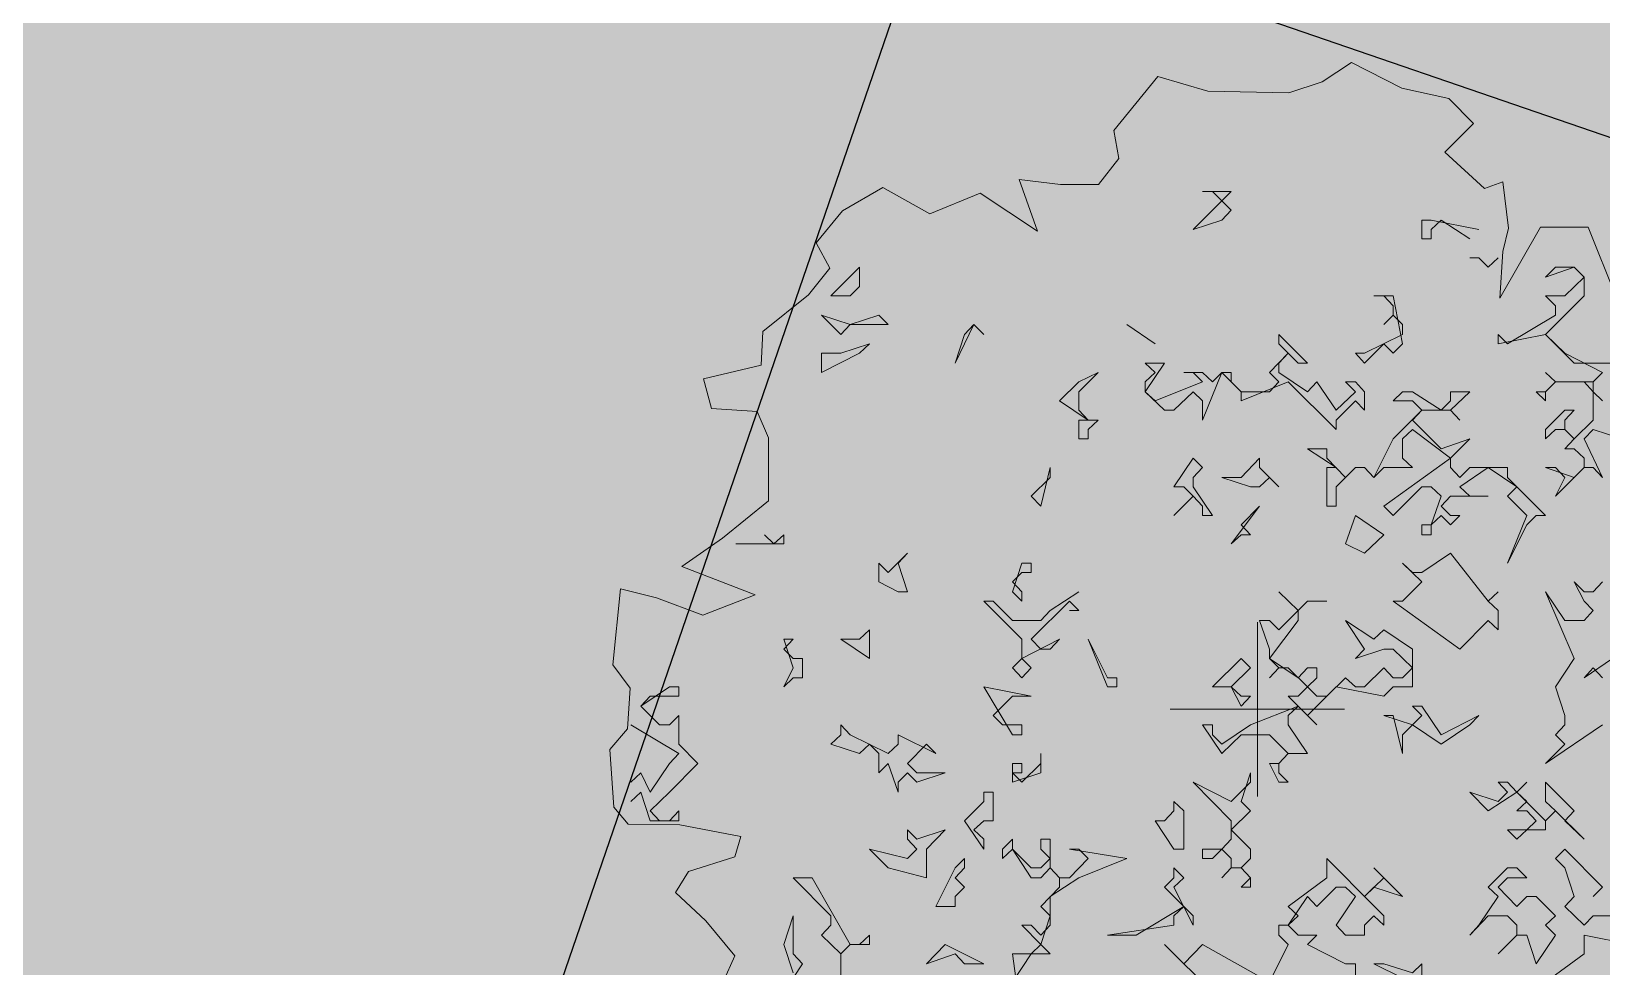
# Model space of a CAD drawing. Header units: millimetres. Extents: x 3866 to 35600, y -8896 to 9491.
# Drawn here: x 33132.063 to 33134.577, y -6696.975 to -6695.479 of the extents above; entities that cross this region are included whole.
import ezdxf

# ---------------------------------------------------------------- set-up
doc = ezdxf.new("R2010")
doc.units = ezdxf.units.MM
for name, color, linetype in [('благоустрый', 7, 'Continuous'), ('ВДМ', 7, 'Continuous'), ('КУЩІ', 108, 'Continuous'), ('майданчики заливка', 7, 'Continuous')]:
    doc.layers.add(name, color=color, linetype=linetype)
doc.layers.add('Интерьер - Мебель_Ном_пера__4', color=7, linetype='Continuous', lineweight=20, true_color=0x029e21)

# ---------------------------------------------------------------- blocks, each defined once
blk = doc.blocks.new('Дерево лиственное 02 11_24')
at = {"layer": 'Интерьер - Мебель_Ном_пера__4', "linetype": 'Continuous'}
for p, q in [((792, 7677), (1152, 7917)), ((1152, 7917), (1771, 7603)), ((-1757, 7082), (-1218, 7742)), ((-1218, 7742), (-606, 7566)), ((-606, 7566), (385, 7545)), ((385, 7545), (792, 7677)), ((1771, 7603), (2344, 7476)), ((2344, 7476), (2648, 7169)), ((2648, 7169), (2296, 6819)), ((-1697, 6741), (-1757, 7082)), ((-1946, 6421), (-1697, 6741)), ((2296, 6819), (2782, 6373)), ((-5080, 6100), (-4587, 6385)), ((-4587, 6385), (-4012, 6065)), ((-2694, 5851), (-2918, 6485)), ((-2918, 6485), (-2409, 6421)), ((-2409, 6421), (-1946, 6421)), ((2782, 6373), (3004, 6456)), ((3004, 6456), (3075, 5887)), ((-4012, 6065), (-3393, 6317)), ((-3393, 6317), (-2694, 5851)), ((-436, 6223), (-786, 5873)), ((-322, 6337), (-672, 6337)), ((-672, 6337), (-550, 6337)), ((-550, 6337), (-436, 6223)), ((-436, 6223), (-322, 6337)), ((-322, 6109), (-436, 6223)), ((-5401, 5709), (-5080, 6100)), ((-786, 5873), (-436, 5987)), ((-436, 5987), (-322, 6109)), ((2128, 5987), (2014, 5987)), ((2014, 5987), (2014, 5759)), ((2714, 5873), (2128, 5987)), ((2128, 5873), (2250, 5987)), ((2250, 5987), (2600, 5759)), ((2128, 5759), (2128, 5873)), ((2968, 5032), (3467, 5899)), ((3075, 5887), (3004, 5602)), ((3467, 5899), (4052, 5899)), ((4052, 5899), (4398, 5034)), ((-5236, 5397), (-5401, 5709)), ((2014, 5759), (2128, 5759)), ((3004, 5602), (2968, 5032)), ((-5495, 5071), (-5236, 5397)), ((-4872, 5409), (-5222, 5059)), ((-4872, 5173), (-4872, 5409)), ((2714, 5523), (2600, 5523)), ((2828, 5409), (2714, 5523)), ((2950, 5523), (2828, 5409)), ((3650, 5409), (3528, 5287)), ((3528, 5287), (3878, 5409)), ((3878, 5409), (3650, 5409)), ((4000, 5287), (3878, 5409)), ((3878, 5409), (4000, 5287)), ((4000, 5287), (3764, 5059)), ((4000, 5059), (4000, 5287)), ((-6057, 4624), (-5495, 5071)), ((-5222, 5059), (-4986, 5059)), ((-4986, 5059), (-4872, 5173)), ((1664, 5059), (1428, 5059)), ((1428, 5059), (1550, 5059)), ((1550, 5059), (1664, 4937)), ((1778, 4473), (1664, 5059)), ((3764, 5059), (3528, 5059)), ((3528, 5059), (3650, 4937)), ((3650, 4709), (4000, 5059)), ((-4986, 4709), (-5336, 4823)), ((-5336, 4823), (-5100, 4587)), ((-4636, 4823), (-4986, 4709)), ((-4522, 4709), (-4636, 4823)), ((1664, 4823), (1550, 4709)), ((1550, 4709), (1664, 4823)), ((1664, 4937), (1664, 4823)), ((1664, 4823), (1778, 4709)), ((3650, 4823), (3064, 4473)), ((3650, 4937), (3650, 4823)), ((-6077, 4213), (-6057, 4624)), ((-5100, 4587), (-4986, 4709)), ((-4986, 4709), (-4522, 4709)), ((-3472, 4709), (-3700, 4237)), ((-3586, 4587), (-3472, 4709)), ((-3472, 4709), (-3350, 4587)), ((-3350, 4587), (-3472, 4709)), ((-1600, 4709), (-1250, 4473)), ((-1250, 4473), (-1600, 4709)), ((1778, 4709), (1778, 4587)), ((3528, 4587), (3650, 4709)), ((-4750, 4473), (-5100, 4359)), ((-4872, 4359), (-4750, 4473)), ((-3700, 4237), (-3586, 4587)), ((614, 4237), (264, 4587)), ((264, 4587), (264, 4473)), ((264, 4473), (378, 4359)), ((1778, 4587), (1314, 4359)), ((1314, 4237), (1550, 4473)), ((1550, 4473), (1664, 4359)), ((1664, 4359), (1778, 4473)), ((3064, 4473), (2950, 4587)), ((2950, 4587), (2950, 4473)), ((2950, 4473), (3528, 4587)), ((3878, 4237), (3528, 4587)), ((3528, 4587), (3764, 4359)), ((-5100, 4359), (-5336, 4359)), ((-5336, 4359), (-5336, 4123)), ((-5336, 4123), (-4872, 4359)), ((-1372, 3887), (-1136, 4237)), ((-1136, 4237), (-1372, 4237)), ((-1372, 4237), (-1250, 4123)), ((378, 4359), (150, 4123)), ((264, 4237), (378, 4359)), ((264, 4123), (264, 4237)), ((378, 4359), (500, 4237)), ((500, 4237), (614, 4237)), ((1314, 4359), (1200, 4359)), ((1200, 4359), (1314, 4237)), ((3764, 4359), (4228, 4123)), ((4350, 4237), (3878, 4237)), ((-6783, 4046), (-6077, 4213)), ((-6683, 3679), (-6783, 4046)), ((-2186, 3887), (-1950, 4123)), ((-1950, 4123), (-2186, 4009)), ((-1250, 4123), (-1372, 4009)), ((-672, 4123), (-900, 4123)), ((-900, 4123), (-786, 4123)), ((-786, 4123), (-672, 4009)), ((-550, 4009), (-672, 4123)), ((-672, 3537), (-436, 4123)), ((-436, 4123), (-550, 4009)), ((-322, 4123), (-436, 4123)), ((-436, 4123), (-200, 3887)), ((-322, 4009), (-322, 4123)), ((150, 4123), (264, 4009)), ((614, 3887), (264, 4123)), ((3650, 4009), (3528, 4123)), ((3528, 4123), (3650, 4009)), ((4114, 4009), (4228, 4123)), ((4228, 4123), (4114, 4009)), ((-2186, 4009), (-2422, 3773)), ((-2186, 3659), (-2186, 3887)), ((-1372, 4009), (-1372, 3887)), ((-1250, 3773), (-1372, 3887)), ((-1372, 3887), (-1136, 3659)), ((-672, 4009), (-1250, 3773)), ((-1022, 3659), (-786, 3887)), ((-786, 3887), (-672, 3773)), ((-200, 3887), (-322, 4009)), ((-200, 3773), (378, 4009)), ((150, 3887), (-200, 3887)), ((-200, 3887), (-200, 3773)), ((264, 4009), (150, 3887)), ((378, 4009), (964, 3423)), ((728, 4009), (614, 3887)), ((964, 3659), (728, 4009)), ((1200, 3887), (964, 3659)), ((1200, 4009), (1078, 4009)), ((1078, 4009), (1200, 3887)), ((1314, 3887), (1200, 4009)), ((1314, 3659), (1314, 3887)), ((1778, 3887), (1664, 3773)), ((1900, 3887), (1778, 3887)), ((2250, 3659), (1900, 3887)), ((2364, 3659), (2600, 3887)), ((2600, 3887), (2364, 3887)), ((2364, 3887), (2364, 3773)), ((3528, 3887), (3414, 3887)), ((3414, 3887), (3528, 3773)), ((3650, 4009), (3528, 3887)), ((3528, 3887), (3650, 4009)), ((3528, 3773), (3528, 3887)), ((4114, 4009), (3650, 4009)), ((3650, 4009), (4000, 4009)), ((4000, 4009), (4114, 3887)), ((4114, 3887), (4114, 4009)), ((4228, 3773), (4114, 3887)), ((4114, 3887), (4114, 3537)), ((-6127, 3643), (-6683, 3679)), ((-2422, 3773), (-2072, 3537)), ((-2072, 3537), (-2186, 3659)), ((-1136, 3659), (-1022, 3659)), ((-672, 3773), (-672, 3537)), ((964, 3537), (1200, 3773)), ((1200, 3773), (1314, 3659)), ((1664, 3773), (1900, 3773)), ((2014, 3659), (1664, 3309)), ((1900, 3773), (2014, 3659)), ((1900, 3537), (2014, 3659)), ((2014, 3659), (2364, 3659)), ((2364, 3773), (2250, 3659)), ((2364, 3659), (2478, 3537)), ((2478, 3537), (2364, 3659)), ((3764, 3659), (3528, 3423)), ((3764, 3537), (3878, 3659)), ((3878, 3659), (3764, 3659)), ((-5986, 3323), (-6127, 3643)), ((-2072, 3537), (-2186, 3537)), ((-2186, 3537), (-2186, 3309)), ((-1950, 3537), (-2072, 3537)), ((-2072, 3423), (-1950, 3537)), ((964, 3423), (964, 3537)), ((2250, 3187), (1900, 3537)), ((3764, 3423), (3764, 3537)), ((4114, 3537), (3878, 3309)), ((-5986, 2553), (-5986, 3323)), ((-2186, 3309), (-2072, 3309)), ((-2072, 3309), (-2072, 3423)), ((1664, 3309), (1428, 2837)), ((1778, 3309), (1900, 3423)), ((1778, 3073), (1778, 3309)), ((1900, 3423), (2364, 3073)), ((2600, 3309), (2250, 3187)), ((2364, 3073), (2600, 3309)), ((3528, 3423), (3528, 3309)), ((3528, 3309), (3650, 3423)), ((3650, 3423), (3764, 3423)), ((3878, 3309), (3764, 3423)), ((3764, 3423), (3878, 3309)), ((3878, 3309), (3764, 3187)), ((4000, 3309), (4114, 3423)), ((4228, 2837), (4000, 3309)), ((4114, 3423), (4464, 3309)), ((850, 3187), (614, 3187)), ((614, 3187), (964, 2959)), ((850, 3073), (850, 3187)), ((3764, 3187), (3878, 3187)), ((3878, 3187), (4000, 3073)), ((-2650, 2487), (-2536, 2959)), ((-2536, 2959), (-2536, 2837)), ((-786, 3073), (-1022, 2723)), ((-672, 2959), (-786, 3073)), ((-786, 2837), (-672, 2959)), ((28, 3073), (-200, 2837)), ((28, 2959), (28, 3073)), ((264, 2723), (28, 2959)), ((1078, 2837), (850, 3073)), ((964, 2959), (850, 2959)), ((850, 2959), (850, 2487)), ((964, 2723), (1200, 2959)), ((1200, 2959), (1078, 2837)), ((1314, 2959), (1200, 2959)), ((1200, 2959), (1314, 2959)), ((1428, 2837), (1314, 2959)), ((1314, 2959), (1428, 2837)), ((1428, 2837), (1550, 2959)), ((2364, 3073), (1550, 2487)), ((1550, 2959), (1900, 2959)), ((1900, 2959), (1778, 3073)), ((2364, 2959), (2364, 3073)), ((2478, 2837), (2364, 2959)), ((2600, 2959), (2478, 2837)), ((2478, 2723), (2828, 2959)), ((3064, 2959), (2600, 2959)), ((2828, 2959), (3178, 2723)), ((3064, 2837), (3064, 2959)), ((3878, 2837), (3528, 2959)), ((3528, 2959), (3650, 2959)), ((3650, 2959), (3764, 2837)), ((3650, 2609), (4000, 2959)), ((4000, 2959), (3878, 2837)), ((4000, 3073), (4000, 2959)), ((4000, 2959), (4114, 2959)), ((4114, 2959), (4228, 2837)), ((-2536, 2837), (-2772, 2609)), ((-1022, 2723), (-900, 2723)), ((-900, 2723), (-786, 2609)), ((-786, 2723), (-786, 2837)), ((-550, 2373), (-786, 2723)), ((-200, 2837), (-436, 2837)), ((-436, 2837), (-86, 2723)), ((-86, 2723), (28, 2723)), ((28, 2723), (150, 2837)), ((150, 2837), (264, 2723)), ((964, 2487), (964, 2723)), ((1664, 2373), (2014, 2723)), ((2014, 2723), (2128, 2723)), ((2128, 2723), (2250, 2609)), ((2600, 2609), (2478, 2723)), ((3528, 2373), (3064, 2837)), ((3178, 2723), (3064, 2609)), ((3764, 2837), (3650, 2609)), ((-6548, 2093), (-5986, 2553)), ((-2772, 2609), (-2650, 2487)), ((-786, 2609), (-1022, 2373)), ((-1022, 2373), (-786, 2609)), ((-786, 2609), (-672, 2487)), ((2250, 2609), (2128, 2259)), ((2250, 2487), (2364, 2609)), ((2364, 2609), (2828, 2609)), ((2828, 2609), (2600, 2609)), ((3064, 2609), (3300, 2373)), ((-672, 2487), (-672, 2373)), ((-672, 2373), (-550, 2373)), ((28, 2487), (-322, 2023)), ((-200, 2259), (28, 2487)), ((850, 2487), (964, 2487)), ((1200, 2373), (1078, 2023)), ((1550, 2137), (1200, 2373)), ((1550, 2487), (1664, 2373)), ((2128, 2259), (2250, 2373)), ((2364, 2373), (2250, 2487)), ((2250, 2373), (2364, 2259)), ((2364, 2259), (2478, 2373)), ((2478, 2373), (2364, 2373)), ((3300, 2373), (3064, 1787)), ((3300, 2259), (3414, 2373)), ((3414, 2373), (3528, 2373)), ((-5922, 2023), (-6036, 2137)), ((-5800, 2137), (-5922, 2023)), ((-5800, 2023), (-5800, 2137)), ((-322, 2023), (-200, 2137)), ((-86, 2137), (-200, 2259)), ((-200, 2137), (-86, 2137)), ((1314, 1909), (1550, 2137)), ((2128, 2259), (2014, 2259)), ((2014, 2259), (2014, 2137)), ((2014, 2137), (2128, 2137)), ((2128, 2137), (2128, 2259)), ((3064, 1787), (3300, 2259)), ((-7049, 1748), (-6548, 2093)), ((-6386, 2023), (-5800, 2023)), ((1078, 2023), (1314, 1909)), ((-6148, 1399), (-7049, 1748)), ((-4522, 1673), (-4636, 1787)), ((-4636, 1787), (-4636, 1559)), ((-4286, 1909), (-4522, 1673)), ((-4400, 1787), (-4286, 1909)), ((-4286, 1437), (-4400, 1787)), ((-2886, 1787), (-3000, 1437)), ((-2772, 1787), (-2886, 1787)), ((-2772, 1673), (-2772, 1787)), ((1900, 1673), (1778, 1787)), ((1778, 1787), (2014, 1559)), ((2364, 1909), (2014, 1673)), ((2828, 1323), (2364, 1909)), ((-4636, 1559), (-4400, 1437)), ((-3000, 1559), (-2886, 1673)), ((-2886, 1437), (-3000, 1559)), ((-2886, 1673), (-2772, 1673)), ((2014, 1559), (1778, 1323)), ((2014, 1673), (1900, 1673)), ((4000, 1437), (3878, 1559)), ((3878, 1559), (4000, 1323)), ((4228, 1559), (4114, 1437)), ((-7891, 544), (-7797, 1476)), ((-7797, 1476), (-7359, 1364)), ((-7359, 1364), (-6789, 1150)), ((-6789, 1150), (-6148, 1399)), ((-4400, 1437), (-4286, 1437)), ((-3000, 1437), (-2886, 1323)), ((-2886, 1323), (-2886, 1437)), ((-2186, 1437), (-2536, 1209)), ((500, 1209), (264, 1437)), ((264, 1437), (500, 1209)), ((2828, 1323), (2950, 1437)), ((2950, 1437), (2828, 1323)), ((3764, 1087), (3528, 1437)), ((3528, 1437), (3878, 623)), ((4114, 1437), (4000, 1437)), ((-3236, 1323), (-3350, 1323)), ((-3350, 1323), (-2886, 859)), ((-3000, 1087), (-3236, 1323)), ((-2772, 859), (-2300, 1323)), ((-2536, 1209), (-2650, 1087)), ((-2300, 1323), (-2186, 1209)), ((-2186, 1209), (-2300, 1209)), ((500, 1209), (264, 973)), ((500, 1209), (614, 1323)), ((614, 1323), (500, 1209)), ((500, 1087), (500, 1209)), ((614, 1323), (850, 1323)), ((850, 1323), (614, 1323)), ((1778, 1323), (1664, 1323)), ((1664, 1323), (2478, 737)), ((2950, 1209), (2828, 1323)), ((2950, 973), (2950, 1209)), ((4000, 1323), (4114, 1209)), ((4114, 1209), (4000, 1087)), ((-4750, 973), (-4872, 859)), ((-4750, 623), (-4750, 973)), ((-2650, 1087), (-3000, 1087)), ((0, 0), (0, 1067)), ((150, 1087), (28, 1087)), ((28, 1087), (150, 737)), ((150, 623), (500, 1087)), ((264, 973), (150, 1087)), ((1428, 859), (1078, 1087)), ((1078, 1087), (1314, 737)), ((1550, 973), (1428, 859)), ((1900, 737), (1550, 973)), ((2478, 737), (2828, 1087)), ((2828, 1087), (2950, 973)), ((4000, 1087), (3764, 1087)), ((-5800, 737), (-5686, 859)), ((-5686, 859), (-5800, 859)), ((-5800, 859), (-5686, 509)), ((-4872, 859), (-5100, 859)), ((-5100, 859), (-4750, 623)), ((-2886, 623), (-2422, 859)), ((-2886, 859), (-2886, 623)), ((-2650, 737), (-2772, 859)), ((-2422, 859), (-2536, 737)), ((-1836, 387), (-2072, 859)), ((-2072, 859), (-1836, 273)), ((-5686, 623), (-5800, 737)), ((-5572, 623), (-5686, 623)), ((-5572, 387), (-5572, 623)), ((-2886, 623), (-3000, 509)), ((-2772, 509), (-2886, 623)), ((-2536, 737), (-2650, 737)), ((-200, 623), (-550, 273)), ((-86, 509), (-200, 623)), ((150, 737), (150, 623)), ((500, 387), (150, 623)), ((150, 623), (264, 509)), ((1314, 737), (1200, 623)), ((1200, 623), (1550, 737)), ((1550, 737), (1664, 737)), ((1664, 737), (1900, 509)), ((1900, 273), (1900, 737)), ((3878, 623), (3650, 273)), ((4350, 623), (4000, 387)), ((-7680, 260), (-7891, 544)), ((-5686, 509), (-5800, 273)), ((-5800, 273), (-5686, 387)), ((-5686, 387), (-5572, 387)), ((-3000, 509), (-2886, 387)), ((-2886, 387), (-2772, 509)), ((-1722, 387), (-1836, 387)), ((-1722, 273), (-1722, 387)), ((-322, 273), (-86, 509)), ((264, 509), (150, 387)), ((150, 387), (264, 509)), ((264, 509), (378, 509)), ((378, 509), (614, 273)), ((614, 509), (500, 387)), ((728, 509), (614, 509)), ((614, 273), (728, 387)), ((728, 387), (728, 509)), ((1078, 387), (850, 159)), ((1200, 273), (1078, 387)), ((1550, 509), (1314, 273)), ((1664, 387), (1550, 509)), ((1778, 387), (1664, 387)), ((1900, 509), (1778, 387)), ((4000, 387), (4114, 509)), ((4114, 509), (4228, 387)), ((-7715, -239), (-7680, 260)), ((-7200, 273), (-7550, 37)), ((-7086, 273), (-7200, 273)), ((-7086, 159), (-7086, 273)), ((-2772, 159), (-3350, 273)), ((-3350, 273), (-3000, -313)), ((-1836, 273), (-1722, 273)), ((-550, 273), (-322, 273)), ((-200, 159), (-322, 273)), ((-322, 273), (-200, 37)), ((614, 273), (500, 159)), ((614, -77), (964, 273)), ((728, 159), (614, 273)), ((964, 273), (1550, 159)), ((1314, 273), (1200, 273)), ((1550, 159), (1664, 273)), ((1664, 273), (1900, 273)), ((3650, 273), (3764, -77)), ((-7550, 37), (-7436, 159)), ((-7322, -191), (-7550, 37)), ((-7436, 159), (-7086, 159)), ((-3236, -77), (-3000, 159)), ((-3000, 159), (-2772, 159)), ((0, 0), (-1067, 0)), ((-200, 37), (-86, 159)), ((-86, 159), (-200, 159)), ((500, 37), (-86, -191)), ((0, 0), (1067, 0)), ((0, 0), (0, -1067)), ((500, 159), (378, 159)), ((378, 159), (500, 37)), ((378, -77), (500, 37)), ((500, 37), (728, -191)), ((850, 159), (728, 159)), ((2014, 37), (1900, 37)), ((1900, 37), (2014, -77)), ((2250, -313), (2014, 37)), ((-7086, -541), (-7672, -191)), ((-7200, -191), (-7322, -191)), ((-7086, -77), (-7200, -191)), ((-7086, -427), (-7086, -77)), ((-4986, -313), (-5100, -191)), ((-5100, -191), (-5100, -313)), ((-3122, -191), (-3236, -77)), ((-3000, -191), (-3122, -191)), ((-2886, -191), (-3000, -191)), ((-2886, -313), (-2886, -191)), ((-550, -191), (-672, -191)), ((-672, -191), (-436, -541)), ((-550, -313), (-550, -191)), ((-86, -191), (-436, -427)), ((378, -191), (378, -77)), ((614, -541), (378, -191)), ((728, -191), (614, -77)), ((1900, -191), (1550, -77)), ((1550, -77), (1664, -77)), ((1664, -77), (1778, -541)), ((1778, -313), (1900, -191)), ((2014, -77), (1900, -191)), ((1900, -191), (2250, -427)), ((2714, -77), (2250, -313)), ((2250, -427), (2600, -191)), ((2600, -191), (2714, -77)), ((3528, -663), (4228, -191)), ((3764, -191), (3650, -313)), ((3764, -77), (3764, -191)), ((-7931, -493), (-7715, -239)), ((-5100, -313), (-5222, -427)), ((-4522, -541), (-4986, -313)), ((-3936, -541), (-4400, -313)), ((-4400, -313), (-4400, -427)), ((-3000, -313), (-2886, -313)), ((-436, -427), (-550, -313)), ((-436, -541), (-200, -313)), ((-200, -313), (150, -313)), ((150, -313), (378, -541)), ((1778, -541), (1778, -313)), ((3650, -313), (3764, -427)), ((-7882, -1196), (-7931, -493)), ((-7200, -663), (-7086, -541)), ((-6850, -663), (-7086, -427)), ((-5222, -427), (-4872, -541)), ((-4872, -541), (-4750, -427)), ((-4750, -427), (-4636, -541)), ((-4636, -541), (-4636, -777)), ((-4400, -427), (-4522, -541)), ((-4286, -663), (-4050, -427)), ((-4050, -427), (-3936, -541)), ((-2650, -541), (-2650, -663)), ((-2650, -777), (-2650, -541)), ((264, -663), (378, -541)), ((378, -541), (264, -663)), ((378, -541), (614, -541)), ((3764, -427), (3528, -663)), ((-7436, -1013), (-7200, -663)), ((-7200, -1013), (-6850, -663)), ((-4636, -777), (-4522, -663)), ((-4522, -663), (-4400, -1013)), ((-4172, -777), (-4286, -663)), ((-2886, -663), (-3000, -663)), ((-3000, -663), (-3000, -891)), ((-2650, -663), (-2886, -891)), ((-2886, -777), (-2886, -663)), ((264, -663), (150, -663)), ((150, -663), (264, -891)), ((264, -777), (264, -663)), ((-7672, -891), (-7550, -777)), ((-7550, -777), (-7436, -1013)), ((-4400, -891), (-4286, -777)), ((-4400, -1013), (-4400, -891)), ((-4286, -777), (-4172, -891)), ((-4172, -891), (-3822, -777)), ((-3822, -777), (-4172, -777)), ((-2886, -891), (-3000, -777)), ((-3000, -777), (-2886, -777)), ((-3000, -891), (-2650, -777)), ((-322, -1127), (-786, -891)), ((-786, -891), (-322, -1363)), ((-86, -891), (-322, -1127)), ((-200, -1127), (-86, -777)), ((-86, -777), (-86, -891)), ((378, -891), (264, -777)), ((264, -891), (378, -891)), ((3064, -891), (2950, -891)), ((2950, -891), (3064, -1013)), ((3178, -1013), (3064, -891)), ((3178, -1013), (3300, -891)), ((3300, -891), (3178, -1013)), ((3878, -1241), (3528, -891)), ((3528, -891), (3528, -1127)), ((-7672, -1127), (-7550, -1013)), ((-7550, -1013), (-7436, -1363)), ((-7436, -1241), (-7200, -1013)), ((-3350, -1127), (-3586, -1363)), ((-3236, -1013), (-3350, -1013)), ((-3350, -1013), (-3350, -1127)), ((-3236, -1363), (-3236, -1013)), ((-900, -1241), (-1022, -1127)), ((-1022, -1127), (-1022, -1241)), ((-86, -1241), (-200, -1127)), ((2950, -1127), (2600, -1013)), ((2600, -1013), (2828, -1241)), ((2828, -1241), (3178, -1013)), ((3064, -1013), (2950, -1127)), ((3528, -1363), (3178, -1013)), ((3178, -1013), (3300, -1127)), ((3300, -1127), (3178, -1241)), ((3528, -1127), (3650, -1241)), ((-7707, -1407), (-7882, -1196)), ((-7322, -1363), (-7436, -1241)), ((-7086, -1241), (-7200, -1363)), ((-7086, -1363), (-7086, -1241)), ((-1022, -1241), (-1136, -1363)), ((-900, -1713), (-900, -1241)), ((-322, -1477), (-86, -1241)), ((3178, -1241), (3300, -1241)), ((3300, -1241), (3414, -1363)), ((3528, -1363), (3650, -1241)), ((3650, -1241), (3528, -1363)), ((3650, -1241), (4000, -1591)), ((3764, -1363), (3878, -1241)), ((-7074, -1414), (-7707, -1407)), ((-7436, -1363), (-7086, -1363)), ((-7200, -1363), (-7322, -1363)), ((-6326, -1556), (-7074, -1414)), ((-4172, -1591), (-4286, -1477)), ((-4286, -1477), (-4286, -1591)), ((-3822, -1477), (-4172, -1591)), ((-4050, -1713), (-3822, -1477)), ((-3586, -1363), (-3350, -1713)), ((-3472, -1477), (-3350, -1363)), ((-3350, -1591), (-3472, -1477)), ((-3350, -1363), (-3236, -1363)), ((-1136, -1363), (-1250, -1363)), ((-1250, -1363), (-1022, -1713)), ((-322, -1363), (-322, -1591)), ((-86, -1713), (-322, -1477)), ((3300, -1477), (3064, -1477)), ((3064, -1477), (3178, -1591)), ((3178, -1591), (3300, -1477)), ((3414, -1363), (3300, -1477)), ((3300, -1477), (3528, -1477)), ((3528, -1477), (3528, -1363)), ((4000, -1591), (3764, -1363)), ((-6398, -1806), (-6326, -1556)), ((-4286, -1827), (-4750, -1713)), ((-4750, -1713), (-4522, -1941)), ((-4286, -1591), (-4172, -1713)), ((-4172, -1713), (-4286, -1827)), ((-4050, -2063), (-4050, -1713)), ((-3350, -1713), (-3350, -1591)), ((-3000, -1591), (-3122, -1713)), ((-3122, -1713), (-3122, -1827)), ((-3122, -1827), (-3000, -1713)), ((-3000, -1713), (-3000, -1591)), ((-2772, -1941), (-3000, -1713)), ((-3000, -1713), (-2772, -2063)), ((-2536, -1591), (-2650, -1591)), ((-2650, -1591), (-2650, -1713)), ((-2650, -1713), (-2536, -1827)), ((-2536, -1941), (-2536, -1591)), ((-1600, -1827), (-2300, -1713)), ((-2300, -1713), (-2186, -1713)), ((-2186, -1713), (-2072, -1827)), ((-1022, -1713), (-900, -1713)), ((-436, -1713), (-672, -1713)), ((-672, -1713), (-672, -1827)), ((-550, -1827), (-436, -1713)), ((-322, -1591), (-436, -1713)), ((-436, -1713), (-322, -1827)), ((-86, -1827), (-86, -1713)), ((3650, -1827), (3764, -1713)), ((3764, -1713), (4228, -2177)), ((-6968, -1984), (-6398, -1806)), ((-3586, -1827), (-3700, -1941)), ((-3586, -1941), (-3586, -1827)), ((-2536, -1827), (-2650, -1941)), ((-2072, -1827), (-2300, -2063)), ((-2186, -2063), (-1600, -1827)), ((-672, -1827), (-550, -1827)), ((-322, -1827), (-322, -1941)), ((-200, -1941), (-86, -1827)), ((964, -1941), (850, -1827)), ((850, -1827), (850, -2063)), ((3764, -1941), (3650, -1827)), ((-7127, -2240), (-6968, -1984)), ((-5450, -2063), (-5686, -2063)), ((-5686, -2063), (-5222, -2527)), ((-4986, -2877), (-5450, -2063)), ((-4522, -1941), (-4050, -2063)), ((-3700, -1941), (-3936, -2413)), ((-3700, -2063), (-3586, -1941)), ((-3586, -2177), (-3700, -2063)), ((-2650, -1941), (-2772, -1941)), ((-2772, -2063), (-2650, -2063)), ((-2650, -2063), (-2536, -1941)), ((-2422, -2063), (-2536, -1941)), ((-2536, -1941), (-2422, -2063)), ((-2536, -2291), (-2186, -2063)), ((-2300, -2063), (-2422, -2063)), ((-2422, -2063), (-2422, -2177)), ((-1022, -2063), (-1136, -2177)), ((-900, -2063), (-1022, -1941)), ((-1022, -1941), (-1022, -2063)), ((-1022, -2177), (-900, -2063)), ((-322, -1941), (-436, -2063)), ((-436, -2063), (-322, -1941)), ((-322, -1941), (-200, -1941)), ((-86, -2063), (-200, -1941)), ((-200, -1941), (-86, -2063)), ((-86, -2063), (-200, -2177)), ((-86, -2177), (-86, -2063)), ((850, -2063), (378, -2413)), ((1314, -2291), (964, -1941)), ((1550, -2063), (1314, -2291)), ((1778, -2291), (1428, -1941)), ((1428, -1941), (1550, -2063)), ((3064, -1941), (2828, -2177)), ((2950, -2177), (3064, -2063)), ((3178, -1941), (3064, -1941)), ((3064, -2063), (3300, -2063)), ((3300, -2063), (3178, -1941)), ((3878, -2291), (3764, -1941)), ((-6754, -2589), (-7127, -2240)), ((-3700, -2291), (-3586, -2177)), ((-3700, -2413), (-3700, -2291)), ((-2422, -2177), (-2650, -2413)), ((-2536, -2527), (-2536, -2291)), ((-1136, -2177), (-900, -2413)), ((-786, -2641), (-1022, -2177)), ((-200, -2177), (-86, -2177)), ((378, -2641), (614, -2291)), ((614, -2291), (728, -2413)), ((728, -2413), (964, -2177)), ((964, -2177), (1078, -2177)), ((1200, -2291), (964, -2641)), ((1078, -2177), (1200, -2291)), ((1314, -2291), (1428, -2177)), ((1550, -2527), (1314, -2291)), ((1428, -2177), (1778, -2291)), ((2950, -2291), (2714, -2641)), ((2828, -2177), (2950, -2291)), ((3178, -2413), (2950, -2177)), ((3300, -2291), (3178, -2413)), ((3414, -2291), (3300, -2291)), ((3650, -2527), (3414, -2291)), ((3764, -2413), (3878, -2291)), ((4228, -2177), (4114, -2291)), ((4114, -2291), (4228, -2177)), ((-3936, -2413), (-3700, -2413)), ((-2650, -2413), (-2536, -2527)), ((-900, -2413), (-1486, -2763)), ((-1022, -2527), (-900, -2413)), ((-900, -2413), (-786, -2527)), ((378, -2413), (500, -2527)), ((4000, -2641), (3764, -2413)), ((-6398, -3017), (-6754, -2589)), ((-5686, -2527), (-5800, -2877)), ((-5686, -2991), (-5686, -2527)), ((-5222, -2641), (-5336, -2763)), ((-5222, -2527), (-5222, -2641)), ((-2772, -2641), (-2886, -2641)), ((-2886, -2641), (-2650, -2877)), ((-2650, -2763), (-2772, -2641)), ((-2650, -2877), (-2536, -2527)), ((-2536, -2641), (-2650, -2763)), ((-2536, -2527), (-2536, -2641)), ((-1836, -2763), (-1022, -2641)), ((-1022, -2641), (-1022, -2527)), ((-786, -2527), (-786, -2641)), ((378, -2641), (264, -2641)), ((264, -2641), (264, -2763)), ((500, -2527), (378, -2641)), ((500, -2763), (378, -2641)), ((964, -2641), (1078, -2763)), ((1314, -2641), (1428, -2527)), ((1314, -2763), (1314, -2641)), ((1428, -2527), (1550, -2641)), ((1550, -2641), (1550, -2527)), ((2600, -2763), (2828, -2527)), ((2714, -2641), (2600, -2763)), ((2828, -2527), (3064, -2527)), ((3064, -2527), (3178, -2641)), ((3178, -2641), (3178, -2763)), ((3528, -2641), (3650, -2527)), ((3650, -2763), (3528, -2641)), ((4114, -2527), (4000, -2641)), ((4350, -2527), (4114, -2527)), ((-5800, -2877), (-5686, -3227)), ((-5336, -2763), (-5100, -2991)), ((-5100, -2991), (-4986, -2877)), ((-4986, -2877), (-4750, -2877)), ((-4872, -2877), (-4986, -2877)), ((-4750, -2763), (-4872, -2877)), ((-4750, -2877), (-4750, -2763)), ((-3822, -2877), (-4050, -3113)), ((-3350, -3113), (-3822, -2877)), ((-2650, -2877), (-2772, -2991)), ((-2536, -2991), (-2650, -2877)), ((-1486, -2763), (-1836, -2763)), ((-900, -3113), (-1136, -2877)), ((-1136, -2877), (-550, -3463)), ((-672, -2877), (-900, -3113)), ((150, -3341), (-672, -2877)), ((378, -2877), (150, -3341)), ((264, -2763), (378, -2877)), ((728, -2763), (500, -2763)), ((614, -2877), (728, -2763)), ((1078, -3113), (614, -2877)), ((1078, -2763), (1314, -2763)), ((3178, -2763), (2950, -2991)), ((2950, -2991), (3178, -2763)), ((3178, -2763), (3300, -2763)), ((3300, -2763), (3414, -3113)), ((3414, -3113), (3650, -2763)), ((4578, -2877), (4000, -2763)), ((4000, -2763), (4000, -2991)), ((-6540, -3337), (-6398, -3017)), ((-5572, -3113), (-5686, -2991)), ((-5100, -3227), (-5100, -2991)), ((-5100, -2991), (-5100, -3341)), ((-4050, -3113), (-3700, -2991)), ((-3700, -2991), (-3586, -3113)), ((-3000, -3341), (-2772, -2991)), ((-2772, -2991), (-3000, -2991)), ((-3000, -2991), (-2886, -3813)), ((-2772, -2991), (-2536, -2991)), ((4000, -2991), (3528, -3341)), ((-5800, -3463), (-5572, -3113)), ((-3586, -3113), (-3350, -3113)), ((1200, -3113), (1078, -3113)), ((1200, -3577), (1200, -3113)), ((1550, -3113), (1428, -3113)), ((1428, -3113), (2128, -3463)), ((1900, -3227), (1550, -3113)), ((2014, -3113), (1900, -3227)), ((2014, -3341), (2014, -3113))]:
    blk.add_line(p, q, dxfattribs=at)

msp = doc.modelspace()

# ---------------------------------------------------------------- hatches: boundary and pattern name
at = {"layer": 'ВДМ', "transparency": 33554585}
h = msp.add_hatch(color=9, dxfattribs=at)
h.dxf.hatch_style = 1
h.paths.add_polyline_path([(33159.4938, -6693.6997), (33159.4938, -6681.898), (33159.4938, -6670.4975, 0.198912), (33157.2971, -6665.1942), (33156.2971, -6666.1942, -0.198912), (33158.4938, -6671.4975), (33158.4938, -6692.2985, -0.514865), (33148.5558, -6699.3912), (33130.0964, -6693.0461), (33113.8352, -6687.4567), (33113.5102, -6688.4024), (33124.0922, -6692.0397), (33127.8799, -6693.3417), (33135.3498, -6695.9093), (33150.1489, -6700.9692, 0.48903)])
at = {"layer": 'ВДМ', "true_color": 0x139b48, "transparency": 33554585}
h = msp.add_hatch(color=114, dxfattribs=at)
h.dxf.hatch_style = 1
h.paths.add_polyline_path([(33168.1964, -6693.6997), (33159.4938, -6693.6997, -0.48903), (33150.1489, -6700.9692), (33147.9968, -6707.0534), (33133.2005, -6701.9855), (33135.3498, -6695.9093), (33133.5046, -6695.2751), (33131.9168, -6699.8902), (33129.6095, -6699.0964), (33127.3033, -6698.3037), (33128.8896, -6693.6888), (33127.8799, -6693.3417, 0.162862), (33126.9176, -6694.6031), (33124.1919, -6702.5919, -0.414214), (33121.0186, -6704.1507), (33115.4152, -6702.2389), (33115.2974, -6702.5842), (33116.1952, -6703.0243), (33128.5868, -6709.098), (33129.4847, -6709.5381), (33123.7311, -6721.2766), (33123.2909, -6722.1746), (33123.2909, -6737.2583), (33168.1964, -6737.2583)])
at = {"layer": 'майданчики заливка', "transparency": 33554585}
h = msp.add_hatch(color=13, dxfattribs=at)
h.dxf.hatch_style = 1
h.paths.add_polyline_path([(33081.2621, -6697.8286), (33084.5364, -6699.4397, 1.535529)])
h.paths.add_polyline_path([(33086.5068, -6658.1416), (33081.6268, -6658.1371, 0.500594), (33086.503, -6661.6807)])
h.paths.add_polyline_path([(33086.5094, -6655.2016), (33081.6294, -6655.1963), (33081.6268, -6657.6371), (33086.5068, -6657.6416)])
h.paths.add_polyline_path([(33100.293, -6700.8977), (33097.5979, -6699.5799), (33096.2801, -6702.2749), (33098.9752, -6703.5927)])
h.paths.add_polyline_path([(33131.1971, -6694.4819), (33128.8896, -6693.6888), (33127.3033, -6698.3037), (33129.6095, -6699.0964)])
h.paths.add_polyline_path([(33133.5044, -6695.2757), (33131.1971, -6694.4819), (33129.6108, -6699.0969), (33131.9168, -6699.8902)])

# ---------------------------------------------------------------- linework, layer by layer
msp.add_lwpolyline([(33129.6095, -6699.0964), (33131.9168, -6699.8902), (33133.5044, -6695.2757), (33131.1971, -6694.4819), (33129.6095, -6699.0964)])
at = {"layer": 'благоустрый'}
msp.add_lwpolyline([(33127.8799, -6693.3417), (33149.5558, -6700.7924, 0.514865), (33159.4938, -6693.6997), (33159.4938, -6681.898)], format="xyb", dxfattribs=at)

# ---------------------------------------------------------------- block references
at = {"layer": 'КУЩІ', "linetype": 'Continuous', "xscale": 0.0001307448670890075, "yscale": 0.0001307448670890075, "zscale": 0.0001307448670890075}
msp.add_blockref('Дерево лиственное 02 11_24', (33134.0262, -6696.5635), dxfattribs=at)

doc.saveas('drawing.dxf')
